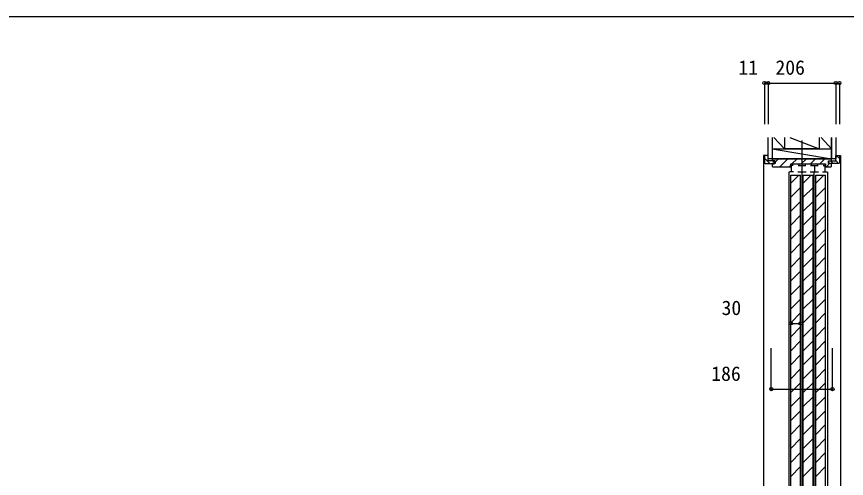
# Model space of a CAD drawing. Units: millimetres, scale not verified. Extents: x -14341 to 14340, y -10000 to 10000.
# Drawn here: x -11984 to -9459, y -8606 to -7202 of the extents above; entities that cross this region are included whole.
import ezdxf
from ezdxf.enums import TextEntityAlignment as Align

# ---------------------------------------------------------------- set-up
doc = ezdxf.new("R2010")
doc.units = ezdxf.units.MM
doc.header["$LTSCALE"] = 50
for name, color, linetype in [('0-3_YKK_C1', 4, 'Continuous'), ('0-4_YKK_F1', 7, 'Continuous'), ('0-6_YKK_N1', 2, 'Continuous'), ('0-7_YKK_Z1', 7, 'Continuous')]:
    doc.layers.add(name, color=color, linetype=linetype)
doc.styles.add('ＭＳ ゴシック', font='')
doc.styles.get('ＭＳ ゴシック').set_extended_font_data('MS Gothic')

msp = doc.modelspace()

# ---------------------------------------------------------------- linework, layer by layer
at = {"layer": '0-3_YKK_C1'}
for p, q in [((-9708.69, -7626.7), (-9708.69, -7646.7)), ((-9708.69, -7632.4), (-9692.39, -7648.7)), ((-9699.42, -7624.7), (-9697.69, -7626.43)), ((-9685.19, -7634.7), (-9504.19, -7634.7)), ((-9685.19, -7653.99), (-9679.9, -7648.7)), ((-9682.92, -7641.2), (-9676.69, -7647.43)), ((-9675.69, -7644.49), (-9665.9, -7634.7)), ((-9661.62, -7658.7), (-9637.62, -7634.7)), ((-9624.93, -7650.3), (-9609.33, -7634.7)), ((-9596.65, -7650.3), (-9581.05, -7634.7)), ((-9568.36, -7650.3), (-9552.76, -7634.7)), ((-9540.08, -7650.3), (-9524.48, -7634.7)), ((-9520.2, -7658.7), (-9510.2, -7648.7)), ((-9507.56, -7641.2), (-9500.06, -7648.7)), ((-9491.69, -7640.1), (-9483.09, -7648.7)), ((-9490.12, -7624.7), (-9480.69, -7634.13)), ((-9480.69, -7626.7), (-9480.69, -7646.7)), ((-9636.49, -7658.9), (-9626.79, -7658.9)), ((-9634.69, -7674.08), (-9634.69, -9665.97)), ((-9633.33, -7658.7), (-9628.29, -7653.66)), ((-9619.89, -7673.9), (-9632.49, -7673.9)), ((-9623.09, -7650.3), (-9604.29, -7650.3)), ((-9623.09, -7655.4), (-9623.09, -7650.3)), ((-9607.49, -7673.9), (-9581.89, -7673.9)), ((-9606.29, -7655.4), (-9583.09, -7655.4)), ((-9604.29, -7650.3), (-9604.29, -7655.4)), ((-9594.69, -7655.4), (-9594.69, -7673.9)), ((-9585.09, -7650.3), (-9566.29, -7650.3)), ((-9585.09, -7650.3), (-9585.09, -7655.4)), ((-9569.49, -7673.9), (-9543.89, -7673.9)), ((-9568.29, -7655.4), (-9545.09, -7655.4)), ((-9566.29, -7650.3), (-9566.29, -7655.4)), ((-9558.69, -7674.08), (-9558.69, -9664.7)), ((-9556.69, -7655.4), (-9556.69, -7673.9)), ((-9547.09, -7650.3), (-9547.09, -7655.4)), ((-9531.49, -7673.9), (-9518.89, -7673.9)), ((-9514.89, -7658.9), (-9524.59, -7658.9)), ((-9516.69, -7674.08), (-9516.69, -9665.97)), ((-9628.69, -7684.7), (-9598.69, -7684.7)), ((-9628.69, -9659.7), (-9628.69, -7684.7)), ((-9628.69, -7709.11), (-9604.27, -7684.7)), ((-9598.69, -9659.7), (-9598.69, -7684.7)), ((-9598.69, -9659.7), (-9598.69, -7684.7)), ((-9590.69, -7684.7), (-9560.69, -7684.7)), ((-9590.69, -9659.7), (-9590.69, -7684.7)), ((-9590.69, -7709.11), (-9566.27, -7684.7)), ((-9560.69, -9659.7), (-9560.69, -7684.7)), ((-9560.69, -9659.7), (-9560.69, -7684.7)), ((-9552.69, -7684.7), (-9522.69, -7684.7)), ((-9552.69, -9659.7), (-9552.69, -7684.7)), ((-9552.69, -7709.11), (-9528.27, -7684.7)), ((-9522.69, -9659.7), (-9522.69, -7684.7)), ((-9628.69, -7751.54), (-9598.69, -7721.54)), ((-9590.69, -7751.54), (-9560.69, -7721.54)), ((-9552.69, -7751.54), (-9522.69, -7721.54)), ((-9628.69, -7793.97), (-9598.69, -7763.97)), ((-9590.69, -7793.97), (-9560.69, -7763.97)), ((-9552.69, -7793.97), (-9522.69, -7763.97)), ((-9628.69, -7836.39), (-9598.69, -7806.39)), ((-9590.69, -7836.39), (-9560.69, -7806.39)), ((-9552.69, -7836.39), (-9522.69, -7806.39)), ((-9628.69, -7878.82), (-9598.69, -7848.82)), ((-9590.69, -7878.82), (-9560.69, -7848.82)), ((-9552.69, -7878.82), (-9522.69, -7848.82)), ((-9628.69, -7921.25), (-9598.69, -7891.25)), ((-9590.69, -7921.25), (-9560.69, -7891.25)), ((-9552.69, -7921.25), (-9522.69, -7891.25)), ((-9628.69, -7963.67), (-9598.69, -7933.67)), ((-9590.69, -7963.67), (-9560.69, -7933.67)), ((-9552.69, -7963.67), (-9522.69, -7933.67)), ((-9628.69, -8006.1), (-9598.69, -7976.1)), ((-9590.69, -8006.1), (-9560.69, -7976.1)), ((-9552.69, -8006.1), (-9522.69, -7976.1)), ((-9628.69, -8048.53), (-9598.69, -8018.53)), ((-9590.69, -8048.53), (-9560.69, -8018.53)), ((-9552.69, -8048.53), (-9522.69, -8018.53)), ((-9628.69, -8090.95), (-9598.69, -8060.95)), ((-9590.69, -8090.95), (-9560.69, -8060.95)), ((-9552.69, -8090.95), (-9522.69, -8060.95)), ((-9628.69, -8133.38), (-9598.69, -8103.38)), ((-9590.69, -8133.38), (-9560.69, -8103.38)), ((-9552.69, -8133.38), (-9522.69, -8103.38)), ((-9628.69, -8175.81), (-9598.69, -8145.81)), ((-9590.69, -8175.81), (-9560.69, -8145.81)), ((-9552.69, -8175.81), (-9522.69, -8145.81)), ((-9628.69, -8218.23), (-9598.69, -8188.23)), ((-9590.69, -8218.23), (-9560.69, -8188.23)), ((-9552.69, -8218.23), (-9522.69, -8188.23)), ((-9628.69, -8260.66), (-9598.69, -8230.66)), ((-9590.69, -8260.66), (-9560.69, -8230.66)), ((-9552.69, -8260.66), (-9522.69, -8230.66)), ((-9628.69, -8303.08), (-9598.69, -8273.08)), ((-9590.69, -8303.08), (-9560.69, -8273.08)), ((-9552.69, -8303.08), (-9522.69, -8273.08)), ((-9628.69, -8345.51), (-9598.69, -8315.51)), ((-9590.69, -8345.51), (-9560.69, -8315.51)), ((-9552.69, -8345.51), (-9522.69, -8315.51)), ((-9628.69, -8387.94), (-9598.69, -8357.94)), ((-9590.69, -8387.94), (-9560.69, -8357.94)), ((-9552.69, -8387.94), (-9522.69, -8357.94)), ((-9628.69, -8430.36), (-9598.69, -8400.36)), ((-9590.69, -8430.36), (-9560.69, -8400.36)), ((-9552.69, -8430.36), (-9522.69, -8400.36)), ((-9628.69, -8472.79), (-9598.69, -8442.79)), ((-9590.69, -8472.79), (-9560.69, -8442.79)), ((-9552.69, -8472.79), (-9522.69, -8442.79)), ((-9628.69, -8515.22), (-9598.69, -8485.22)), ((-9590.69, -8515.22), (-9560.69, -8485.22)), ((-9552.69, -8515.22), (-9522.69, -8485.22)), ((-9628.69, -8557.64), (-9598.69, -8527.64)), ((-9590.69, -8557.64), (-9560.69, -8527.64)), ((-9552.69, -8557.64), (-9522.69, -8527.64)), ((-9628.69, -8600.07), (-9598.69, -8570.07)), ((-9590.69, -8600.07), (-9560.69, -8570.07)), ((-9552.69, -8600.07), (-9522.69, -8570.07))]:
    msp.add_line(p, q, dxfattribs=at)
for points in [[(-9706.69, -7624.7), (-9711.69, -7624.7), (-9711.69, -9667.7)], [(-9706.69, -7648.7), (-9676.69, -7648.7), (-9676.69, -7641.2), (-9697.69, -7641.2), (-9697.69, -7624.7), (-9706.69, -7624.7)], [(-9504.19, -7634.7), (-9685.19, -7634.7), (-9685.19, -7640), (-9684.19, -7641), (-9675.69, -7641), (-9675.69, -7648.7), (-9678.19, -7648.7), (-9685.19, -7648.7), (-9685.19, -7656.7)], [(-9504.19, -7656.7), (-9504.19, -7648.7), (-9511.19, -7648.7), (-9513.69, -7648.7), (-9513.69, -7641), (-9505.19, -7641), (-9504.19, -7640), (-9504.19, -7634.7)], [(-9482.69, -7648.7), (-9512.69, -7648.7), (-9512.69, -7641.2), (-9491.69, -7641.2), (-9491.69, -7624.7), (-9482.69, -7624.7)], [(-9482.69, -7624.7), (-9477.69, -7624.7), (-9477.69, -9667.7)], [(-9683.19, -7658.7), (-9628.79, -7658.7), (-9628.29, -7658.2), (-9628.29, -7650.3), (-9584.19, -7650.3), (-9567.19, -7650.3), (-9523.09, -7650.3), (-9523.09, -7658.2), (-9522.59, -7658.7), (-9506.19, -7658.7)], [(-9621.09, -7655.4), (-9626.79, -7655.4), (-9626.79, -7673.9)], [(-9547.09, -7650.3), (-9528.29, -7650.3), (-9528.29, -7655.4)], [(-9530.29, -7655.4), (-9524.59, -7655.4), (-9524.59, -7673.9)]]:
    msp.add_lwpolyline(points, dxfattribs=at)
for centre, start, end in [((-9706.69, -7626.7), 90.00001, 179.99999), ((-9706.69, -7646.7), 180.00001, 269.99999), ((-9482.69, -7626.7), 0.00001, 89.99999), ((-9482.69, -7646.7), 270.00001, 359.99999), ((-9683.19, -7656.7), 180.00001, 269.99999), ((-9506.19, -7656.7), 270.00001, 359.99999)]:
    msp.add_arc(centre, 2, start, end, dxfattribs=at)
at = {"layer": '0-4_YKK_F1'}
msp.add_line((-14341, -7202.2), (14159, -7202.2), dxfattribs=at)
at = {"layer": '0-6_YKK_N1'}
for p, q in [((-9708.69, -7404.08), (-9708.69, -7529.08)), ((-9697.69, -7404.08), (-9708.69, -7404.08)), ((-9697.69, -7404.08), (-9697.69, -7529.08)), ((-9697.69, -7404.08), (-9491.69, -7404.08)), ((-9491.69, -7404.08), (-9491.69, -7529.08)), ((-9491.69, -7404.08), (-9480.69, -7404.08)), ((-9480.69, -7404.08), (-9480.69, -7529.08)), ((-9628.69, -8134.86), (-9598.69, -8134.86)), ((-9687.69, -8334.86), (-9687.69, -8209.86)), ((-9501.69, -8334.86), (-9501.69, -8209.86)), ((-9687.69, -8334.86), (-9501.69, -8334.86))]:
    msp.add_line(p, q, dxfattribs=at)
for centre in [(-9708.69, -7404.08), (-9697.69, -7404.08), (-9491.69, -7404.08), (-9480.69, -7404.08), (-9628.69, -8134.86), (-9598.69, -8134.86), (-9687.69, -8334.86), (-9501.69, -8334.86)]:
    msp.add_circle(centre, 5, dxfattribs=at)
at = {"layer": '0-7_YKK_Z1'}
for p, q in [((-9697.69, -7634.7), (-9697.69, -7570.08)), ((-9685.19, -7570.08), (-9685.19, -7604.7)), ((-9647.19, -7604.7), (-9679.57, -7569.7)), ((-9647.19, -7570.08), (-9647.19, -7604.7)), ((-9647.19, -7570.08), (-9647.19, -7604.7)), ((-9631.36, -7570.08), (-9542.19, -7604.7)), ((-9542.19, -7570.08), (-9542.19, -7604.7)), ((-9504.19, -7604.7), (-9536.33, -7570.08)), ((-9504.19, -7570.08), (-9504.19, -7604.7)), ((-9504.19, -7634.7), (-9504.19, -7570.08)), ((-9594.69, -7578.71), (-9594.69, -9692.23)), ((-9685.19, -7604.7), (-9504.19, -7634.7)), ((-9685.19, -7604.7), (-9685.19, -7634.7)), ((-9685.19, -7604.7), (-9647.19, -7604.7)), ((-9685.19, -7604.7), (-9504.1, -7604.7)), ((-9542.1, -7604.7), (-9504.19, -7604.7)), ((-9504.19, -7604.7), (-9504.19, -7634.7))]:
    msp.add_line(p, q, dxfattribs=at)
for points in [[(-9685.19, -7570.08), (-9685.19, -7634.7), (-9697.69, -7634.7)], [(-9542.19, -7570.08), (-9542.19, -7604.7), (-9647.19, -7604.7)], [(-9491.69, -7570.08), (-9491.69, -7634.7), (-9504.19, -7634.7)]]:
    msp.add_lwpolyline(points, dxfattribs=at)

# ---------------------------------------------------------------- texts
at = {"layer": '0-6_YKK_N1', "style": 'ＭＳ ゴシック'}
for s, p in [('11', (-9787.97, -7392.34)), ('206', (-9675.14, -7392.08)), ('30', (-9839.11, -8122.86)), ('186', (-9870.4, -8322.86))]:
    msp.add_text(s, height=43.99, dxfattribs=at).set_placement(p, align=Align.BOTTOM_LEFT)

doc.saveas('drawing.dxf')
